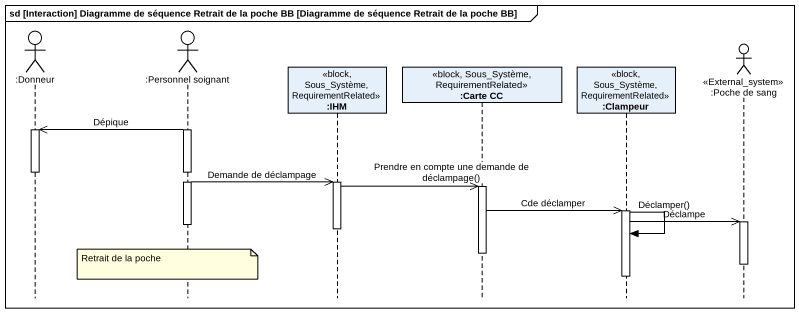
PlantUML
@startuml
mainframe sd [Interaction] Diagramme de séquence Retrait de la poche BB [Diagramme de séquence Retrait de la poche BB]
hide footbox
actor ":Donneur" as Donneur
actor ":Personnel soignant" as Personnel_soignant
participant ":IHM" as IHM <<block, Sous_Système, RequirementRelated>>
participant ":Carte CC" as Carte_CC <<block, Sous_Système, RequirementRelated>>
participant ":Clampeur" as Clampeur <<block, Sous_Système, RequirementRelated>>
actor ":Poche de sang" as Poche_de_sang <<External_system>>

activate Personnel_soignant
Personnel_soignant ->> Donneur : Dépique
activate Donneur
deactivate Donneur
Personnel_soignant ->> IHM : Demande de déclampage
activate IHM
IHM ->> Carte_CC : Prendre en compte une demande de déclampage()
activate Carte_CC
Carte_CC ->> Clampeur : Cde déclamper
activate Clampeur
Clampeur ->> Poche_de_sang : Déclampe
activate Poche_de_sang
deactivate Personnel_soignant
deactivate IHM
Clampeur -> Clampeur : Déclamper()
deactivate Carte_CC
note over Personnel_soignant : Retrait de la poche
deactivate Poche_de_sang
deactivate Clampeur
@enduml
